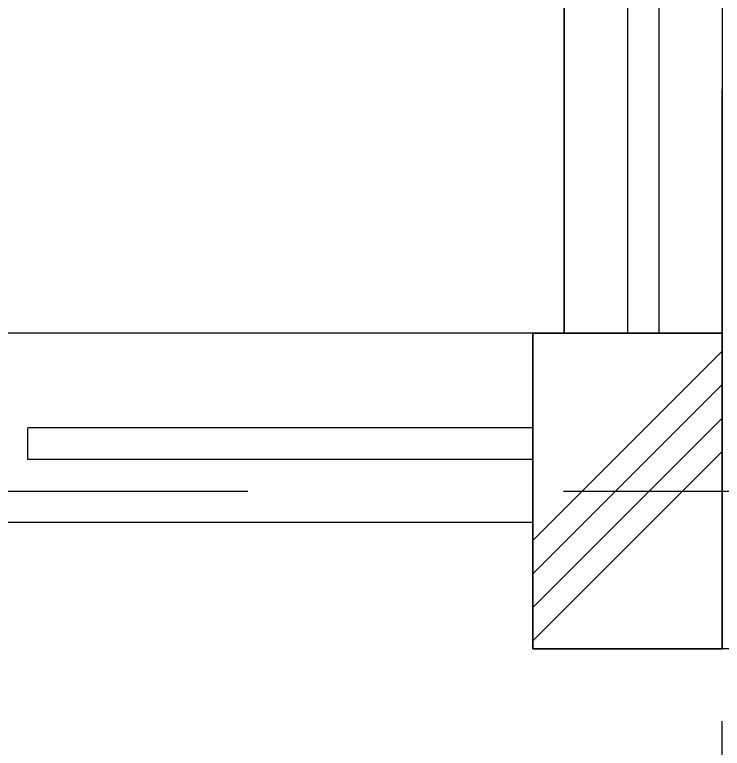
# Model space of a CAD drawing. Extents: x 417866242 to 417866861, y 43498051 to 43498155.
# Drawn here: x 417866820.547 to 417866821.669, y 43498082.012 to 43498083.174 of the extents above; entities that cross this region are included whole.
import ezdxf

# ---------------------------------------------------------------- set-up
doc = ezdxf.new("R2010")
doc.units = 0
doc.header["$MEASUREMENT"] = 0
doc.linetypes.add('CENTERX2', pattern=[4, 2.5, -0.5, 0.5, -0.5])
for name, color, linetype in [('AXES', 11, 'CENTERX2'), ('COL', 11, 'CONTINUOUS'), ('HAT', 11, 'CONTINUOUS'), ('INSUL', 11, 'CONTINUOUS'), ('ROOF', 7, 'CONTINUOUS'), ('WALL', 11, 'CONTINUOUS')]:
    doc.layers.add(name, color=color, linetype=linetype)

msp = doc.modelspace()

# ---------------------------------------------------------------- hatches: boundary and pattern name
at = {"layer": 'HAT', "linetype": 'ByBlock', "ltscale": 0.3}
h = msp.add_hatch(dxfattribs=at)
h.set_pattern_fill('ANSI31', color=256, scale=300, style=0)
h.set_pattern_definition([(45.000427, (417866562.875624, 43497999.808584), (-0.026516163, 0.026516558), [])])
h.paths.add_polyline_path([(417866821.6685, 43498082.6698), (417866821.3685, 43498082.6698), (417866821.3685, 43498082.4198), (417866821.6685, 43498082.4198)])
h.paths.add_polyline_path([(417866821.6685, 43498082.4198), (417866821.3685, 43498082.4198), (417866821.3685, 43498082.1698), (417866821.6685, 43498082.1698)])

# ---------------------------------------------------------------- linework, layer by layer
at = {"layer": 'AXES'}
for p, q in [((417866821.6685, 43498075.5555), (417866821.6685, 43498153.6922)), ((417866778.417, 43498082.4198), (417866848.7085, 43498082.4198))]:
    msp.add_line(p, q, dxfattribs=at)
at = {"layer": 'COL'}
for p, q in [((417866821.3685, 43498082.6698), (417866821.6685, 43498082.6698)), ((417866821.3685, 43498082.1698), (417866821.3685, 43498082.6698)), ((417866821.6685, 43498082.6698), (417866821.6685, 43498082.1698)), ((417866821.6685, 43498082.1698), (417866821.3685, 43498082.1698))]:
    msp.add_line(p, q, dxfattribs=at)
at = {"layer": 'INSUL'}
for p, q in [((417866821.5185, 43498089.2698), (417866821.5185, 43498082.6698)), ((417866821.5685, 43498089.2698), (417866821.5685, 43498082.6698)), ((417866820.5685, 43498082.4698), (417866820.5685, 43498082.5198)), ((417866821.3685, 43498082.5198), (417866820.5685, 43498082.5198)), ((417866821.3685, 43498082.4698), (417866820.5685, 43498082.4698))]:
    msp.add_line(p, q, dxfattribs=at)
at = {"layer": 'ROOF'}
msp.add_line((417866828.0435, 43498082.1698), (417866821.6685, 43498082.1698), dxfattribs=at)
at = {"layer": 'WALL'}
for p, q in [((417866821.6685, 43498089.2698), (417866821.6685, 43498082.6698)), ((417866821.4184, 43498082.6698), (417866821.4184, 43498087.1448)), ((417866821.4185, 43498087.1448), (417866821.4185, 43498082.6698)), ((417866821.4185, 43498082.6698), (417866821.4185, 43498087.1448)), ((417866821.4185, 43498082.6698), (417866821.4185, 43498087.1448)), ((417866821.3685, 43498082.6698), (417866820.4185, 43498082.6698)), ((417866821.3685, 43498082.3698), (417866820.4185, 43498082.3698))]:
    msp.add_line(p, q, dxfattribs=at)
at = {"layer": 'WALL', "linetype": 'ByBlock', "ltscale": 0.3}
msp.add_lwpolyline([(417866821.3685, 43498082.1698), (417866821.6685, 43498082.1698), (417866821.6685, 43498082.6698), (417866821.3685, 43498082.6698)], close=True, dxfattribs=at)

doc.saveas('drawing.dxf')
